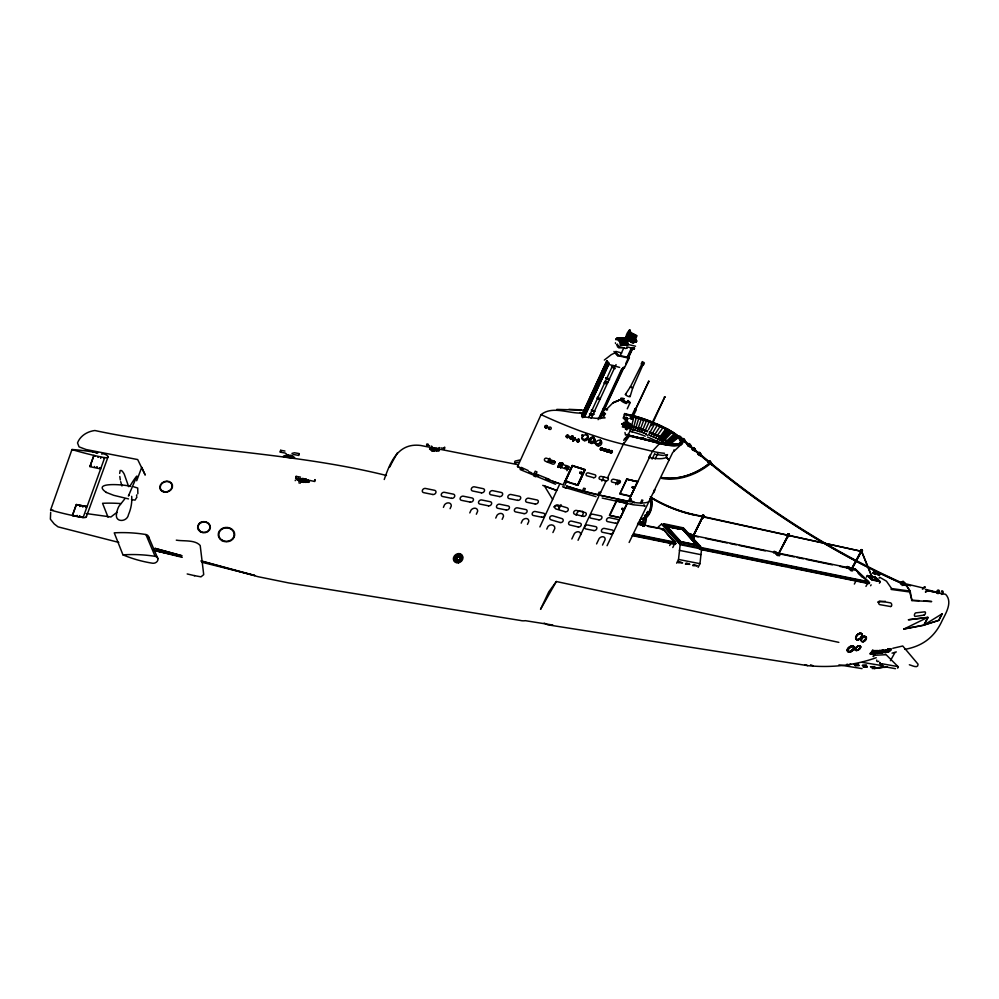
<?xml version="1.0" encoding="UTF-8"?>
<svg xmlns="http://www.w3.org/2000/svg" width="999" height="999" viewBox="0 0 999 999"><rect width="100%" height="100%" fill="white"/><g stroke="black" fill="none" stroke-linecap="round" stroke-linejoin="round"><path stroke-width="1.5" d="M901.747 583.578L902.909 582.305M873.638 572.914L875.586 573.301M788.91 534.989C787.749 531.605 787.112 538.149 787.961 535.164M873.65 573.114L873.538 572.215M293.319 457.642L293.294 456.93L293.718 457.617M293.119 457.554L293.843 457.105M285.239 455.457L284.952 455.544M285.664 455.494L284.977 455.906M288.723 456.568L289.548 457.043L288.449 457.055M289.023 456.468L288.711 457.055L289.435 456.506M289.66 456.019L290.434 456.693M292.158 456.993L289.71 456.518L289.947 455.919M290.372 455.969L290.085 456.593M860.751 550.874L860.988 551.623L861.9 551.286M860.801 551.261L861.163 550.099M861.063 551.261L861.962 552.022L862.374 550.124L860.801 550.074L860.626 551.785L861.051 550.924M862.012 550.948L861.6 549.812L860.788 550.674M627.409 427.085L627.884 426.66L623.089 425.112L622.889 425.836L627.697 427.385L627.085 423.676L627.709 423.464L627.085 423.676M628.671 427.347L627.572 426.835M628.383 426.973L627.534 427.322M627.759 426.648L628.321 427.347L627.971 426.735M628.721 427.26L627.709 426.61M629.82 427.385L630.981 427.485L625.799 426.573L625.998 425.849L630.981 427.485L629.595 427.285L630.269 428.009L629.545 427.26L630.244 427.797M630.319 427.959L630.094 424.425C632.467 424.825 629.932 429.445 629.682 427.297M788.91 535.177C788.236 532.492 786.663 537.162 788.798 535.526M703.358 516.158L703.209 516.808M617.607 337.874L620.017 340.796L620.317 345.317L627.859 345.229L627.11 339.498L625.137 337.799L617.607 337.874L616.233 338.698L615.671 339.648L617.157 339.635L619.093 337.849L620.479 338.624L621.815 345.292M623.326 345.279L622.577 339.548L621.328 338.024L619.23 338.661M624.837 345.267L623.501 338.599L622.115 337.824L620.179 339.61M626.348 345.242L625.599 339.51L624.338 337.999L622.914 338.037M682.067 443.119L681.805 441.496M682.342 442.095L681.917 443.556M682.392 443.269L682.055 440.959A24.113 6.518 25.6 0 0 679.407 437.412A24.113 6.518 25.6 0 0 674.337 433.279M119.668 473.389L120.18 470.504L121.541 470.579A14.973 4.071 75.4 0 1 124.263 474.2L128.659 486.65M444.018 447.977C444.468 450.774 445.517 445.354 444.068 447.739M873.763 656.58A51.711 14.436 -35 0 1 872.964 656.306L873.988 655.307L885.351 654.732M651.173 497.827A217.245 171.066 -86.7 0 0 694.068 514.922L861.525 551.361L694.28 514.597A216.92 170.804 -86.7 0 1 650.249 496.803M641.108 522.927L641.72 522.277L642.195 522.976M643.731 518.643L642.382 524.7L642.919 525.649M698.114 567.357L699.974 563.673L701.585 549.025L699.487 546.765M644.305 524.675L644.018 523.901M676.66 563.174L678.508 559.452L680.169 544.68L661.525 524.15L658.241 526.948M629.395 357.679L618.531 355.207L615.471 352.235M628.146 334.528C625.112 336.226 633.029 339.56 634.889 340.297L635.152 339.335L633.965 338.399M292.42 458.079L290.884 457.729M137.862 493.706L137.712 488.036L133.716 486.825M287.138 455.157L288.923 454.732L288.286 455.069M306.169 479.008C303.584 481.818 309.203 479.195 308.828 481.83M302.61 480.044L301.223 480.631L301.273 479.008M861.7 551.535L861.325 552.235M301.623 479.008C301.848 482.155 305.344 478.196 302.098 478.484M651.385 425.087L650.561 424.975L651.635 425.449L664.847 396.815L650.998 425.237M664.41 396.79L665.172 397.078M787.874 536.076L787.874 536.076A1.274 0.837 -77.8 0 1 788.236 534.165A1.274 0.837 -77.8 0 1 789.41 534.69A1.274 0.837 -77.8 0 1 788.648 536.413L787.974 535.514M788.211 536.513L788.211 536.001M617.619 344.043L617.382 346.703L618.881 347.877L621.615 347.764M651.635 425.449L650.948 425.324M627.534 423.426L628.084 427.135L626.935 425.986M628.396 427.235L627.597 426.798L628.408 427.035M630.194 427.659L629.495 427.584M703.458 515.909L702.347 515.521L702.522 517.382A1.324 0.812 -77.7 0 1 702.896 515.397A1.324 0.812 -77.7 0 1 704.045 515.921A1.324 0.812 -77.7 0 1 703.271 517.719L702.684 517.232L692.694 536.838L702.484 516.708M702.821 517.819L702.147 517.257L702.834 517.207M76.661 505.207L76.861 505.194M647.402 435.339L645.854 434.078M82.455 506.655L83.117 506.868L82.63 506.443M94.643 456.331L94.031 456.019M94.643 456.343L94.031 456.043M615.409 342.782L615.584 343.581M630.232 339.947C631.955 342.332 639.71 342.282 634.977 339.523M82.105 516.908L82.83 516.945L82.168 516.745M86.239 507.28L85.514 507.392L86.239 507.267M98.401 457.105L97.79 456.78M96.641 467.282L97.34 467.107M636.413 341.683L635.776 340.796M101.661 454.083L102.31 453.846M99.788 468.056L100.474 467.782L99.788 467.719M303.359 481.506L304.195 481.043L303.197 481.218M307.242 481.193L307.954 480.569L307.68 481.481M308.204 480.906L307.305 481.293M299.613 479.882L299.388 479.133M303.346 479.208L304.345 479.145L303.509 479.595M303.197 481.106L303.933 480.694M788.935 535.114L788.024 536.251M862.062 550.899L861.725 551.685M642.494 525.237L642.694 524.35M646.316 517.395C646.64 526.885 639.535 530.494 644.43 517.519M643.106 525.861L643.306 524.975L644.855 524.875L643.781 526.248L642.894 524.999M645.616 518.518L643.781 526.248L638.885 523.176M643.481 525.911L644.542 524.537L643.556 523.851M649.425 421.466L644.093 419.418A49.763 13.661 25.6 0 0 636.563 417.07L633.865 416.958L630.906 429.058L627.347 436.663M903.421 582.917L901.922 583.891M626.173 425.899L625.799 426.573M308.479 481.506L308.316 480.756M633.865 416.958L636.313 417.594L633.029 429.607L631.992 431.793L629.907 431.256M295.229 480.669L295.404 480.019M298.339 479.108L299.101 480.294M627.26 408.816L630.144 402.572L628.046 400.474M283.666 456.968L284.49 456.318L289.498 456.943M293.531 457.592L293.132 457.155M630.132 396.478L632.717 387.949L643.006 364.71M622.315 426.923L635.139 430.194L638.761 418.306L651.86 423.052M635.139 430.194L637.3 430.844L641.283 419.081M641.321 523.026L642.357 522.777L641.833 522.177M86.339 516.171A4.258 1.786 17.5 0 1 83.067 517.494A125.724 49.263 17.5 0 1 50.574 510.039L71.99 449.488A140.847 58.579 18.3 0 1 97.815 452.759M628.109 427.035L627.26 423.713M643.868 524.525L643.831 523.638M644.268 524.562L643.88 525.349M89.91 466.545L93.943 455.319L89.947 466.633A126.985 46.528 18.1 0 0 100.712 468.868L100.674 468.781M72.39 515.546L76.336 504.545A125.999 48.651 17.6 0 0 87.025 506.543L87.063 506.63A126.011 48.664 17.6 0 1 76.336 504.545L72.39 515.546A125.737 49.276 17.5 0 0 83.104 517.582L104.72 457.592A4.308 1.661 18.3 0 0 107.954 456.443A4.308 1.661 18.3 0 0 103.122 453.746L103.084 453.658M86.389 516.67L108.029 456.918M303.359 480.831L303.384 481.481L304.195 481.043M307.892 481.393L307.242 480.956M299.7 479.795L299.7 479.033L299.013 479.645M303.546 479.582L303.596 478.883L304.133 479.383M303.409 479.408L304.208 479.508L303.696 478.808M580.269 490.234L599.412 495.079L606.168 480.794A1.686 1.286 -41.8 0 0 608.216 479.657A1.686 1.286 -41.8 0 0 607.542 477.897L624.075 442.557M136.688 480.756L141.746 467.295L145.23 475.074L137.687 459.565L86.064 449.525L79.058 446.865L77.51 442.919C80.22 435.764 87.475 431.406 94.868 430.519C191.296 451.098 290.659 451.698 386.488 475.487M637.3 430.844L639.497 431.556L643.843 419.942M50.674 512.325L50.375 519.18L54.208 523.926L58.042 526.86L118.756 542.407M702.647 516.246L703.234 515.559L702.996 517.407M430.357 449.038L430.881 448.489L430.831 449.188M430.906 449.188L430.507 448.376M431.93 449.463L433.154 447.689M434.428 448.776L434.503 449.463L434.053 448.676M437.087 450.025L434.815 449.587L434.752 450.287M434.815 449.587L435.164 450.349L436.163 449.488M436.913 450.786L435.189 449.687M435.439 449.887L434.59 450.187M437.749 450.337C439.16 448.976 437.599 451.635 437.962 449.737M438.349 449.837L438.224 450.487M438.386 450.487L437.687 450.149L438.586 450.049M628.846 357.654A2.847 0.687 25 0 1 629.133 358.241L624.275 368.181M787.999 534.977L789.148 534.565L788.511 536.126M631.78 419.218L636.313 409.615L635.164 408.953M639.497 431.556L641.745 432.317L646.465 420.866M861.088 550.749L862.237 550.362L861.6 551.873M384.24 479.508C390.309 461.875 398.201 442.557 420.691 445.467L518.406 464.785M623.301 418.119L624.238 415.01M623.463 418.344C624.3 414.348 622.639 421.403 627.172 420.267L627.834 418.706L626.248 417.182L625.824 418.793L627.172 420.267M625.861 419.93L626.523 418.369L624.125 416.795M626.585 419.83L627.247 418.269L626.011 417.957L625.349 419.518L626.585 419.83L625.574 418.731M136.988 497.002L135.065 500.112L131.481 499.625M443.406 507.367L444.543 504.77A4.046 3.222 -35.1 0 1 448.988 502.947A4.046 3.222 -35.1 0 1 451.223 506.106L450.087 508.691M298.701 454.07L299.275 453.683L298.838 455.457L294.505 454.682A2.872 2.485 52.2 0 0 292.257 455.519L290.484 455.244L291.271 455.869M469.792 512.924L471.053 510.077A4.008 3.159 -36.1 0 1 475.424 508.266A4.008 3.159 -36.1 0 1 477.597 511.388L476.323 514.223M584.427 412.887C570.204 414.685 553.296 404.97 541.058 414.622L517.569 466.583L523.201 469.143M495.754 518.081L497.027 515.272A3.959 3.097 -37.1 0 1 501.323 513.486A3.959 3.097 -37.1 0 1 503.434 516.558L502.16 519.355M641.745 432.317L644.005 433.129L649.125 421.865M534.028 473.838L535.227 471.203L536.975 471.928L535.764 474.562L538.773 475.811M554.944 461.688L548.214 461.451L549.313 458.491M548.214 461.451L549.512 458.641M305.294 479.57L304.67 480.407L305.769 481.256M305.694 481.381L306.356 479.982M554.782 461.526L548.663 461.088L549.9 458.379M521.178 523.139L522.452 520.354A3.921 3.034 -37.9 0 1 526.698 518.581A3.921 3.034 -37.9 0 1 528.733 521.615L527.447 524.388M557.854 466.895L559.802 462.674M570.854 438.711L572.24 435.776M581.893 414.747L606.668 361.076M557.979 467.045L559.852 462.737M570.978 438.848L572.202 435.951M582.03 414.885L606.893 361.114M558.091 467.132L560.177 462.987M571.091 438.936L572.527 436.188M581.63 416.458L607.03 361.163M558.379 467.282L560.327 463.049M571.378 439.085L572.677 436.263M581.78 416.533L607.192 361.226M558.528 467.345L560.689 462.824M571.528 439.148L572.827 436.326M581.93 416.583L607.28 361.601M558.666 467.382L560.801 462.899M571.665 439.185L573.089 436.388M582.067 416.633L607.542 361.675M558.891 467.407L560.926 463.049M571.89 439.21L573.189 436.388M582.292 416.658L607.729 361.588M562.012 462.849L560.039 467.282L562.237 462.862M582.767 417.744L608.191 362.674M608.329 362.899L583.566 416.546L608.591 363.049M560.227 467.445L562.187 463.211M572.614 440.621L574.05 437.874M613.96 351.461L617.807 356.006M560.514 467.594L562.474 463.361M572.902 440.771L574.4 437.637M583.978 416.77L608.891 363.186L584.128 416.833M560.664 467.657L562.624 463.411M573.051 440.834L574.537 437.712M560.801 467.694L562.974 463.474M573.189 440.871L574.65 437.799M584.265 416.87L609.153 363.261M561.088 467.682L563.061 463.349M573.476 440.871L574.787 437.949M584.552 416.883L608.666 364.573M565.147 468.306L566.445 465.497M577.522 441.558L578.821 438.748M588.598 417.619L612.699 365.522M626.086 338.886C625.174 336.538 627.784 330.619 630.244 329.995L626.086 338.886L633.491 343.319L637.012 335.726L631.405 332.854L629.17 330.269M625.686 338.274L629.532 330.02M539.885 526.91L559.24 485.102M626.835 339.623L630.344 332.043M566.908 470.679L568.881 466.433M581.98 438.149L583.291 435.314M591.158 418.344L616.058 364.598M620.641 354.707L623.913 347.627M627.884 340.434L631.405 332.854M629.17 341.271L632.692 333.678M626.51 347.602L627.322 347.789L626.785 347.015M563.161 484.752L564.373 482.13L566.071 482.704L564.86 485.327M572.315 465.546L565.034 481.243L572.265 465.422L585.202 469.73L577.897 485.352L575.224 484.453L577.697 484.852L584.602 469.767L577.697 484.852M565.521 480.844L568.668 482.017L565.521 480.844L572.527 465.746L584.69 469.892M627.097 347.839L627.372 347.24M565.571 480.969L572.527 465.746M636.675 341.121L631.418 339.972L630.918 340.971L635.689 342.02L634.877 341.071M630.594 342.058L634.128 334.465M632.067 342.757L635.601 335.164M546.778 529.108L548.051 526.361A3.959 3.447 -24.3 0 1 554.832 528.434L552.909 532.554M575.474 484.19L564.984 481.118M582.517 468.806L575.611 466.808L585.202 469.73M634.128 341.895L635.664 339.872L634.128 338.499M598.101 419.68L621.74 368.818M626.997 357.517L631.593 347.627M588.935 440.946L590.247 438.124M600.099 416.945L605.357 405.644M606.668 402.822L623.089 367.52M628.334 356.218L632.28 347.739M635.464 342.083C637.599 339.273 632.916 339.61 631.443 339.847C641.845 344.967 631.53 336.376 635.476 339.585L635.951 341.458L634.39 341.333M635.376 341.471L636.038 340.234M588.598 442.532L590.559 438.299M599.762 418.531L623.413 367.682M628.671 356.393L632.604 347.914M635.614 342.07L636.301 340.459M589.535 441.446L591.508 437.212M600.049 418.843L624.375 366.583M625.686 363.748L632.904 348.164M636.088 341.758L636.5 340.671M634.515 347.877C635.052 349.812 631.992 349.25 633.378 348.089L634.24 348.476M636.301 341.745L636.638 340.846M561.001 504.607L559.078 508.728A3.821 2.897 -40.5 0 0 557.504 505.919A3.821 2.897 -40.5 0 0 553.683 506.98M590.197 441.87L592.757 436.388M633.241 349.013L633.091 348.014M634.028 349.188L633.516 348.426M633.816 349.25L634.29 347.927M579.732 472.714L579.969 471.928L582.554 472.864L582.242 473.526L579.732 472.714L582.242 473.526M582.18 473.389L580.968 473.651L581.58 472.34L582.554 472.864M581.031 473.776L581.58 472.34M581.868 474.05L582.417 472.602M577.897 485.352L585.114 469.592M642.295 361.576L641.283 363.711L643.493 364.86L642.707 364.111M582.492 490.796L583.716 488.186L585.327 488.636L584.103 491.233M642.082 364.473L643.081 362.325M576.098 515.172L577.347 512.524A3.721 2.847 -40 0 1 579.944 510.876M607.692 452.172A1.261 1.024 -39.2 0 0 608.965 450.449A1.261 1.024 -39.2 0 0 606.967 450.537A1.261 1.024 -39.2 0 0 607.692 452.172L609.028 449.488M625.898 422.028L628.696 422.727L625.761 424.063L626.398 424.15L622.976 423.376C624.962 419.992 631.793 424.088 626.348 421.878M581.93 516.383L583.179 513.736A3.721 2.847 -40 0 0 581.955 511.063M571.84 538.985L574.413 533.528A3.921 3.034 -38.2 0 1 578.621 531.83A3.921 3.034 -38.2 0 1 580.619 534.84M635.626 409.428L648.838 381.231L635.439 409.328M601.835 481.068L603.783 476.935M631.793 425.924L628.995 425.224L626.048 421.715M624.263 414.523L636.7 417.232A49.388 13.561 25.6 0 1 644.18 419.555M597.889 494.73L599.113 492.145L600.636 492.495M671.815 431.605L674.55 433.291A24.488 6.618 25.6 0 1 679.695 437.487A24.488 6.618 25.6 0 1 682.392 441.096C683.878 445.591 677.322 445.729 674.437 445.741A51.586 13.911 25.3 0 1 660.064 443.631L627.11 434.89L662 442.957A48.826 13.149 25.3 0 0 668.481 444.093C671.753 444.243 683.266 446.004 680.769 439.835M629.87 423.489L631.942 425.624L631.568 426.398L629.557 424.2M578.046 540.284L598.763 496.453M541.058 414.622A142.457 38.012 24.5 0 0 583.728 432.242L604.233 439.061A140.946 37.637 24.5 0 0 623.426 444.305L629.745 435.452M629.532 436.151L660.314 443.094A51.586 13.886 25.3 0 0 674.687 445.192L681.131 444.68M615.684 484.615L617.644 480.519M617.532 484.577L619.48 480.469M643.381 438.861L643.681 438.099L640.846 437.862L643.531 438.411M616.371 500.786L609.39 515.422L620.441 517.857L627.285 503.146L617.732 501.086M626.735 479.07L619.817 493.993L630.744 496.391L637.487 481.868L626.735 479.07L637.799 481.693L626.835 479.333L619.992 493.668L630.644 496.128M596.578 543.918L599.163 538.536A3.809 2.86 -40.1 0 1 603.234 536.788A3.809 2.86 -40.1 0 1 605.069 539.71L602.497 545.079M621.778 509.04C626.922 509.403 621.203 510.377 622.09 508.404L623.563 508.716L622.951 509.989L623.688 510.139L622.814 509.84L623.426 508.566L624.425 509.028L622.09 508.404M632.567 486.963L632.255 487.599L632.429 486.813L634.777 487.462L632.429 486.813M621.915 509.19L622.215 508.553M633.154 488.274C634.315 484.99 632.754 491.183 634.502 487.162M667.482 442.307A14.573 4.008 25.6 0 0 658.241 436.413L658.478 435.914A46.104 12.9 25.6 0 0 649.675 432.03M623.551 509.989L624.163 508.728M649 457.442L650.312 454.72M647.564 437.087A48.489 13.736 25.6 0 1 656.818 441.158L665.571 429.108L660.064 426.486L653.246 436.875L648.601 434.902L654.545 424.051L662.787 427.872L655.569 437.912L653.246 436.875M630.606 496.241L637.662 481.543M607.067 545.704L627.285 503.146M669.218 429.945L664.785 427.709L666.071 428.896M659.14 442.757L661.813 442.782A48.451 13.049 25.3 0 0 668.244 443.906C671.478 444.043 682.891 445.816 680.444 439.722M652.11 459.053L654.732 453.596M658.266 436.363A45.704 12.8 25.6 0 0 649.537 432.505A46.066 12.9 25.6 0 1 658.241 436.413L658.266 436.363A14.236 3.909 25.6 0 1 663.823 439.46L663.923 439.585A14.823 4.071 25.6 0 1 669.829 445.279M682.18 443.032L680.007 444.355L674.425 445.017A51.236 13.799 25.3 0 1 660.152 442.919L652.384 451.286L628.359 501.361L600.786 495.454M655.194 458.928L657.767 453.583M667.507 454.533L666.208 457.23A15.272 4.296 25.6 0 1 665.272 457.892A47.265 13.237 25.3 0 1 648.688 457.342M678.845 443.943L680.719 442.657L680.194 440.247A22.378 6.056 25.6 0 0 678.121 437.687L678.371 437.162M678.721 437.075L679.133 436.201L680.356 436.513L680.669 438.111L678.721 437.075L680.669 438.111M678.671 437.225L669.367 444.905M679.445 437.799L679.133 436.201M679.932 437.375L680.356 436.513M629.12 542.469L672.714 452.485L682.504 443.181M679.158 444.13L680.431 443.181M681.068 443.981L679.745 444.88M631.868 387.225L632.667 388.024L630.357 386.913L641.882 364.123M699.824 547.927L700.561 546.441L683.366 527.859L663.985 523.763L663.261 525.237L680.244 543.943L868.268 582.117M662.449 530.119L662.936 529.133L675.836 543.381L675.336 544.368L632.217 535.614M637.774 523.763L663.423 529.12L648.089 526.461M669.692 545.516L671.653 541.545M671.403 543.568L671.902 542.582M672.789 547.514L675.361 542.295L663.423 529.12M682.642 529.32L683.366 527.859M678.121 528.921L666.358 526.461L682.779 529.358L695.079 543.431M683.279 528.608L698.676 545.254L698.176 546.241L682.792 529.582L683.279 528.608L665.834 524.937L681.093 541.87L695.928 544.905M680.244 543.943L680.993 542.445L663.985 523.763M690.097 535.089L690.696 533.878L688.736 533.466M690.272 535.277L690.721 534.39L694.068 537.999L690.696 533.878M694.068 537.999L690.858 536.251L692.994 536.338M692.095 537.587L694.23 537.674M692.694 536.838L702.597 516.945M702.796 516.82L693.006 536.95M648.363 429.845L651.823 422.927L657.292 425.337M697.165 545.704L682.779 529.358M902.409 582.23L902.996 581.156L905.144 583.154L903.92 585.364L902.372 583.041C829.682 550.624 762.462 506.68 701.673 455.469L699.737 452.497L697.702 453.371L699.45 455.407L701.673 455.469L701.186 456.031M663.823 439.46L664.173 439.098A14.848 4.083 25.6 0 1 670.204 445.179M903.708 628.945L923.825 625.099L927.971 617.469L923.963 625.237L903.858 629.083L927.821 617.332L908.328 619.78L927.971 617.469M773.488 552.609L774.088 551.436L775.911 551.823L779.582 555.544L777.609 555.469L774.113 551.935L773.663 552.797M96.104 453.071L96.666 452.859M788.373 535.714L778.096 554.72L787.861 535.427M777.609 555.469L774.088 551.436M778.096 554.72L788.161 535.539M90.609 465.821L91.134 465.696M97.328 467.432L96.703 467.132M630.394 418.556L634.977 408.966L636.026 409.478M846.59 567.694L847.202 566.57L848.9 566.92L852.696 570.566L850.836 570.516L847.227 567.045L846.777 567.882M848.488 568.231L848.925 567.407L850.449 568.856M849.5 569.23L851.36 569.293M851.098 569.542L860.951 551.173M850.836 570.516L852.696 570.566M851.248 569.78L861.55 551.011L871.815 576.411L867.307 575.561L866.445 577.16M851.523 569.88L861.45 551.46M942.194 613.761L938.685 620.292L923.825 625.099L938.835 620.429L942.194 613.761L923.825 625.099M854.869 570.142L855.419 569.143L868.506 581.668L865.946 586.401M854.345 584.065L856.168 580.669M667.369 442.157L668.431 442.832L667.494 441.92A14.51 3.996 25.6 0 0 663.948 439.21A14.248 3.921 25.6 0 0 658.391 436.101A45.729 12.8 25.6 0 0 649.65 432.255M856.705 581.181L857.192 580.269M868.193 576.036L872.127 579.408L879.395 581.181L871.99 579.657L868.193 576.036L875.586 577.559M871.99 579.657L868.493 575.874M855.356 569.243L869.492 582.779L869.005 583.678L700.299 549.438M870.629 585.726L871.116 584.827M627.772 427.21L627.422 427.172M879.108 578.096L879.582 577.222L886.463 581.181L891.583 588.548L910.214 591.108L909.727 591.982L911.95 600.586L931.68 601.548L923.688 600.911M879.42 583.229L880.281 581.643L876.623 578.171M891.583 588.548L891.096 589.435L909.727 591.982M900.449 583.329L900.936 582.454M902.085 585.576L903.196 583.553L901.435 582.317L902.309 581.818A5.17 3.397 -45.6 0 1 903.383 582.255M900.873 584.44L901.435 582.317M902.646 583.441L903.533 582.954A5.17 3.397 -45.6 0 1 905.144 583.953L905.231 584.053A19.943 13.112 -45.2 0 1 906.493 586.213M904.345 583.216L903.92 585.364L904.582 583.366M872.577 649.962L874 651.073C886.825 650.873 865.858 650.986 873.888 651.286M872.002 653.783L876.111 653.296L870.291 653.608L872.127 653.558M872.602 653.009L876.697 652.522L870.878 652.822L872.714 652.784M873.301 652.11L877.397 651.623L871.578 651.922L873.413 651.885M874.687 652.185L876.111 653.296M883.203 651.922L877.809 652.522L883.203 651.922L881.892 650.611M883.84 651.148C869.192 650.936 888.698 653.608 882.529 649.837M397.502 452.684L389.535 467.008L390.547 465.197M888.049 650.099C894.217 652.609 874.462 652.434 889.472 651.186M922.414 589.21L923.688 588.411L923.039 588.286M888.586 650.824L890.097 650.524L884.565 651.498L888.698 650.599M889.697 649.65L891.22 649.35L885.688 650.324L889.822 649.425M890.646 649.949L885.102 650.923L890.646 649.949L889.335 648.651M925.424 591.97L925.861 591.171M925.598 592.132L926.86 591.346L926.235 591.183M926.847 590.222L927.06 590.521M890.434 660.689L894.992 652.509M556.331 581.518L540.534 609.34L548.751 591.92L556.331 581.518L838.835 642.369M902.696 581.68L905.144 583.953M623.189 339.573L625.137 337.799M650.923 435.864L657.292 425.237M129.77 486.426L130.544 485.152A26.611 2.335 -62.1 0 1 136.426 476.61L136.925 476.073L128.409 496.003L129.021 495.179M630.082 418.144L630.956 418.169M703.408 516.795L702.622 517.557M642.881 525.549L644.18 524.812M643.081 364.922L641.458 364.136M625.424 394.405L630.394 386.838M594.63 410.976L591.77 410.114M599.962 399.188L599.138 399.25M682.067 438.549L681.58 439.123L682.067 438.549L680.194 436.925L679.707 437.487C746.178 496.59 820.591 547.34 901.997 583.566L902.372 583.041M433.928 449.275C451.81 453.059 419.443 448.176 432.967 448.888M902.434 583.978L902.834 583.466L901.997 583.566M904.083 583.791C905.656 583.478 903.433 586.163 902.971 584.715C904.582 581.855 905.144 585.814 901.747 581.743M655.569 437.912L658.928 439.51L666.857 429.77L654.795 423.526M871.315 576.086L872.052 575.936M658.928 439.51L659.964 440.047L668.106 430.444L666.77 429.832M682.517 438.536L681.63 439.535L685.764 442.257L681.967 440.671L683.978 440.671L683.716 438.673L682.517 438.536L682.642 439.535M685.202 442.257L685.689 441.695L683.716 438.673M687.362 444.505L689.435 443.631L691.458 447.202L687.687 445.629L687.362 444.505L688.361 444.505L691.458 447.202M692.057 448.576L694.118 447.702L696.128 451.261L692.369 449.7L692.057 448.576L693.056 448.576L696.128 451.261M711.263 462.412L711.488 464.011L708.441 463.086L708.141 461.988L710.164 461.113L712.15 464.622L709.864 463.998L712.15 464.622M306.031 481.093C303.808 482.667 304.183 477.959 306.218 479.77M897.527 668.106A1.848 0.887 -23.1 0 0 898.301 667.02A1.786 0.862 -23.1 0 0 897.726 666.558L882.404 663.848L881.68 665.159M304.183 479.87L305.607 479.92M659.964 440.047L660.976 440.609L669.342 431.131L672.851 433.329M605.993 409.852L612.899 402.859L620.766 399.525M660.976 440.609L661.975 441.171L670.541 431.855M94.568 466.97L94.518 466.471M79.92 506.443L80.395 505.931L79.932 506.456M661.975 441.171L662.924 441.745L671.715 432.579M624.238 439.198L628.046 435.252L659.889 443.456A51.224 13.811 25.3 0 0 674.163 445.542L678.558 445.179M303.946 481.456L303.221 481.093M662.924 441.745L664.71 442.919L673.925 434.078L678.408 437.749A22.752 6.156 25.6 0 1 680.519 440.359L680.819 440.934M861.812 551.423L861.15 551.985M664.71 442.919L665.534 443.519L674.962 434.827M124.813 498.851L118.844 506.418A15.235 9.74 -62.5 0 0 116.608 513.586C114.348 522.702 127.223 522.39 128.484 514.61A25.999 16.708 -73 0 0 131.781 497.952L131.681 496.341M675.936 435.576L666.308 444.105L665.534 443.519M668.106 443.756L676.835 436.326M289.772 456.543L290.472 456.481M293.781 457.592L293.032 457.38M874.937 573.538L875.836 573.651L875.211 572.951M668.781 444.343L677.672 437.05M630.144 402.572L627.16 402.585A4.795 1.261 25.2 0 1 621.216 399.475A4.795 1.261 25.2 0 1 622.989 398.364L624.263 398.751M116.846 512.387L110.926 516.982L86.226 513.548M604.333 360.052L611.338 354.62L615.209 352.797L618.269 355.769L629.133 358.241M629.969 427.41L630.656 428.059L630.544 424.175M623.701 440.397L629.482 436.001M674.05 451.311L674.05 451.311A20.205 5.594 25.6 0 0 673.975 449.825M871.528 576.061L861.525 551.361M618.281 339.523L618.131 340.259A5.544 1.286 25 0 0 619.442 341.508L621.902 342.994L635.539 346.228M639.822 521.003L639.909 520.117M430.457 449.088L430.856 449.138M625.674 337.824L626.748 337.537M692.482 536.65L690.858 536.251M97.79 456.805L98.426 457.018M871.116 575.536L871.802 576.723M73.476 514.91L73.277 515.422M300.899 480.232L301.698 479.72A2.985 0.924 1.6 0 0 300.936 479.021M303.284 481.418L304.058 481.406M306.331 480.919L306.83 480.594A2.972 0.912 1.5 0 1 310.14 480.507L314.71 481.506L315.072 479.595L314.46 481.231M680.169 443.706L681.031 441.471M308.042 481.78L308.504 480.631M308.329 482.13L309.091 481.343L307.904 480.207M847.09 664.085C846.328 665.284 852.397 664.647 850.386 663.823M297.227 479.27L297.889 478.858M298.788 478.833L298.052 479.57L300.012 480.719M291.97 453.396L294.443 452.759L299.101 453.571M644.043 525.124L643.618 525.412M630.094 424.425L630.719 424.225M861.113 550.187L861.987 550.611M663.923 439.585L664.173 439.098A14.61 4.008 25.6 0 0 658.478 435.914A46.454 12.999 25.6 0 0 649.575 432.055M941.632 591.82L942.282 591.845M623.613 423.451L625.761 422.465L628.546 423.164M434.29 449.138L434.378 449.188M280.619 450.287L280.357 452.185L280.719 450.299L284.94 451.048M892.794 648.289L902.746 646.003L918.069 664.198C918.268 669.03 911.9 665.359 909.352 664.772M103.621 457.792L103.684 458.429L103.821 457.804M283.541 456.793L293.743 458.116M100.799 457.917L100.724 457.28L100.687 457.917M904.894 649.362C923.001 646.103 934.927 636.688 942.269 620.367C946.115 612.812 952.809 601.91 945.641 594.33L927.771 590.659L937.699 592.719M296.129 476.373L295.866 478.321L296.129 476.373L300.524 477.11M285.077 457.117L283.179 456.418L285.339 455.844M887.312 652.197L889.16 651.648L891.495 649.138L886.088 649.899L883.441 652.684L887.312 652.197L886.013 650.898M876.235 657.717C854.22 665.521 830.868 667.931 807.679 665.646L547.714 624.812L544.205 623.114M892.045 653.171L896.34 651.922M287.125 456.555L288.049 456.481M634.29 338.636L636.188 340.684L634.315 338.673L631.83 339.023L634.328 339.747L634.652 340.771M649.175 381.543L648.463 381.206M608.204 382.48L607.03 382.217M887.474 667.157L883.503 667.407M632.891 348.726L633.678 348.913M308.216 481.655L300.974 481.231M307.467 482.33L308.479 482.03M298.676 478.334L296.928 479.57L300.499 481.743M297.727 478.958L298.751 478.658M298.601 478.946L299.563 478.658M518.556 462.225L514.81 463.012L514.585 462.175L515.072 461.088L519.53 460.064M703.034 515.721L703.883 516.233L703.146 517.432M882.167 666.92L873.988 668.556L882.454 667.469M877.696 573.089L878.096 573.913M873.276 572.439L875.549 573.651M873.163 572.902L875.186 574.437M871.765 654.158L875.786 653.646L878.271 650.561L872.564 650.649L869.992 654.008L871.765 654.158L870.466 652.834M285.127 455.856L285.452 455.906M872.202 668.543L884.028 667.145M676.398 444.53L669.917 444.642M676.698 444.717L670.167 444.83M877.659 602.072L885.339 601.323M307.455 481.83L299.825 480.831M307.617 482.23L304.907 482.355M644.417 515.609L646.653 515.884L644.767 516.008M299.375 478.771L300.599 478.583M627.447 336.039C624.4 337.737 632.317 341.084 634.19 341.808M556.818 409.39L584.752 410.177M628.846 333.017C625.811 334.702 633.741 338.037 635.601 338.773M629.545 331.506C626.523 333.179 634.452 336.513 636.313 337.25M433.491 450.274L432.092 449.775M620.017 340.796L627.559 340.721M620.292 342.232L627.834 342.158M620.404 343.768L627.946 343.693M618.319 338.062L625.849 337.987M616.895 338.087L624.412 338.024M616.233 338.698L626.523 338.574M619.567 339.573L627.11 339.498M631.43 501.386L634.04 501.735M645.042 505.931L633.453 504.807L602.222 498.076M679.707 437.487L688.811 444.405M683.441 441.62L685.064 441.62L684.852 440.01M697.702 453.371L701.748 456.031M699.45 455.407L701.073 455.419L700.848 453.808M708.141 461.988L710.451 463.099L710.164 461.113M176.299 540.159C183.816 541.421 195.017 539.572 200.2 545.504L203.721 574.625L200.986 576.848L194.131 575.574M306.456 482.305L297.402 480.119M581.106 409.89L568.906 409.328M291.296 457.08L294.867 457.967M600.262 398.476L598.351 397.889M285.914 456.206L284.216 456.281L285.564 456.868M292.932 457.729C298.564 457.467 281.094 454.433 285.577 456.481M605.918 377.659L609.59 379.57L608.316 379.433M911.513 600.174L919.13 600.636M607.929 362.375L607.267 362.162M547.44 462.237L548.701 462.325M548.663 461.088L550.948 461.251M548.026 461.301L554.595 461.913M663.398 455.469L655.694 454.47M285.527 456.256L292.295 457.317M554.77 462.062L550.774 461.638M301.661 478.758L305.869 479.383M611.475 367.045L615.209 368.681M130.694 486.451C129.171 485.139 89.51 480.906 106.344 492.445M878.983 574.612L879.819 574.313M873.763 572.252L873.376 572.564M877.921 573.114L877.284 573.201L879.47 574.587M878.72 575.087L879.62 575.074L877.172 574.113M436.775 451.036L430.132 449.538M604.807 413.124L602.722 412.812L605.544 413.873M288.187 456.68L289.847 456.818M895.454 668.681L885.439 666.87M552.822 625.049L525.324 620.679A42.657 22.652 -79.8 0 1 520.292 620.441L288.699 582.929L258.054 576.698L201.211 561.076M838.96 664.872L862.05 668.606M430.257 448.888L430.956 449.001M437.712 450.237L438.424 450.349M862.387 662.374L883.603 665.871M591.608 413.711L594.417 414.173M295.617 478.046L299.975 478.783M280.269 452.16L284.54 452.909A2.885 2.498 51.5 0 1 286.963 455.069M289.71 456.918L291.371 457.105M301.848 481.905L308.629 482.342L309.44 481.318L308.254 480.119M303.546 482.417L300.387 481.518M302.834 478.484L305.881 479.17M303.009 478.908L305.831 479.483M565.459 467.332L568.369 467.882M426.91 445.179C431.356 443.469 422.227 443.631 429.545 445.691M441.408 447.939L444.018 448.439M678.508 559.452L699.974 563.673M599.537 399.375L596.965 398.139M600.911 414.86L603.621 415.397L602.847 415.584L605.032 417.882L595.941 418.319L584.365 416.945L580.132 412.387M679.357 550.349L700.786 554.645M623.751 399.125L623.139 399.001A3.072 0.812 25.2 0 0 622.602 399.837A3.072 0.812 25.2 0 0 625.724 401.623L628.371 402.01L627.934 400.986M680.169 544.68L701.585 549.025M633.441 535.414L648.426 538.461M651.423 539.073L669.417 542.732M670.916 543.031L673.388 543.531M699.113 548.763L717.407 552.472M720.454 553.096L786.026 566.421M789.073 567.032L867.769 583.029M880.281 581.643L871.877 579.919L867.307 575.561M681.081 541.658L698.676 545.254M680.993 542.445L700.561 546.441M634.178 533.903L675.361 542.295M699.849 547.29L868.506 581.668M633.928 534.403L675.124 542.794M632.717 534.602L675.836 543.381M699.275 548.151L869.492 582.779M631.081 504.008L632.779 504.358M873.114 576.773L875.723 577.31L873.101 576.923M868.456 575.961L871.877 576.573M629.757 498.426L631.218 498.738L629.994 501.273L628.533 500.974M632.23 502.247L634.465 502.709M689.273 534.615L855.419 569.143M637.524 524.263L640.546 524.887M690.559 535.302L698.176 536.9M705.794 538.486L727.135 542.932M730.194 543.568L736.288 544.83M739.335 545.466L765.246 550.861M777.447 553.409L794.205 556.893M797.264 557.529L803.358 558.803M806.405 559.44L832.317 564.835M839.934 566.421L855.181 569.592L864.997 578.995M777.771 555.157L779.582 555.544M665.359 525.911L682.792 529.582M774.113 551.935L777.397 553.796M847.227 567.045L848.925 567.407M434.415 451.123L431.568 450.362M661.525 524.15L666.071 525.112M291.209 457.192L292.769 457.392M194.73 575.711L187.188 573.95M703.271 515.721L702.397 515.946L702.484 517.182M600.936 495.404L628.359 501.361A51.186 15.697 25.3 0 0 630.456 501.873M616.495 500.936L627.422 503.296M154.308 550.524L181.456 556.543M632.13 487.462L634.34 487.949M298.976 479.433L299.775 479.607M180.869 556.268L153.496 550.162L182.243 557.342M601.51 414.585L604.47 415.259M606.168 480.794L599.962 479.333A1.686 1.361 -38 0 1 599.225 477.51A1.686 1.361 -38 0 1 601.323 476.423L607.542 477.897M906.28 584.715L910.651 585.764M904.907 583.616L923.913 588.149M623.426 444.305L652.384 451.286A51.449 14.161 25.3 0 0 664.46 453.259M431.443 450.661L432.767 450.986M106.044 492.32L113.711 495.317L128.521 498.913M431.63 450.499L432.979 450.824M627.11 434.89L660.152 442.919M622.889 425.836L623.089 425.112M292.595 457.48L293.968 457.692M679.869 436.938L681.093 437.237M631.942 425.624L629.145 424.925L628.771 425.699L625.761 422.465M621.965 423.726L632.829 426.448M621.74 423.713L627.185 425.075M628.771 425.586L631.568 426.273M621.628 423.976L634.939 427.235A45.729 12.8 25.6 0 1 647.477 431.381M621.74 424.25L632.829 426.973M201.91 562.262L254.857 575.486L201.124 560.901M626.523 418.369L627.834 418.706M595.991 496.653L562.574 486.763M603.321 408.603L607.579 409.69M624.512 413.986L634.115 416.421M604.208 408.953L607.167 409.702M624.675 414.148L634.265 416.595M603.508 408.154L606.78 409.115M624.525 413.499L633.691 415.959A52.285 14.373 25.6 0 1 651.336 421.765M925.274 589.26L937.349 592.345M298.788 482.829L300.274 483.204M632.617 426.436L634.852 426.96A46.104 12.9 25.6 0 1 647.477 431.156M632.504 426.685L634.54 427.21A46.429 12.999 25.6 0 1 647.252 431.431M632.617 426.96L634.827 427.485A45.704 12.8 25.6 0 1 647.352 431.643A46.066 12.9 25.6 0 0 634.627 427.472M633.441 416.483L635.801 417.107M634.015 417.12L636.463 417.757A49.388 13.574 25.6 0 1 643.943 420.079L646.54 421.004M608.728 364.41L619.617 367.407M615.859 351.398L621.69 353.022M877.809 573.014L879.719 574.025M873.65 572.14L875.012 572.739M873.663 573.001L872.926 572.989L873.376 573.601M874.562 574.225L875.374 574.413L875.049 573.813M620.017 346.903L625.861 348.564M632.292 337.849L633.241 338.112M630.344 337.625L632.817 338.324M636.313 417.594L638.761 418.306M575.811 488.911L566.77 486.088M576.923 489.248L579.158 489.91M591.932 414.997L589.947 414.048M631.793 419.23L630.381 418.556M79.77 515.984L79.296 516.495L79.758 515.971M608.528 379.632L606.056 378.022L607.255 378.097M607.23 382.43L606.243 381.943M601.76 413.411L604.595 414.31M575.287 484.577L568.481 482.417M580.968 473.651L581.805 473.913M77.098 515.509L76.623 516.008L77.098 515.484M625.611 403.234L626.485 403.496A4.358 1.149 25.2 0 1 622.09 401.473A4.358 1.149 25.2 0 1 620.779 399.575M564.135 487.337L566.121 488.012M563.324 484.927L559.865 483.766A140.522 41.771 24.4 0 1 545.841 478.608M572.577 465.871L575.674 466.933M602.06 413.049L604.67 413.961M643.244 419.393L645.816 420.292M646.715 420.342L652.11 422.527M555.569 484.253L520.142 469.542M542.744 485.364L556.755 490.484L544.505 486.026L552.609 499.438M810.539 664.81L813.049 665.759M644.005 433.129L646.291 433.991M805.194 664.697L807.679 665.646M873.538 572.727L874.999 573.626M878.795 575.187L878.109 574.825M875.736 578.359C872.689 577.547 878.246 580.918 876.61 578.871M871.578 577.509C868.468 576.635 874.088 580.082 872.464 578.009M549.512 479.433L535.302 473.663M608.041 379.483L605.844 378.234M606.743 382.28L605.719 381.818M605.906 383.816L604.308 382.979M653.995 422.839L651.286 421.64A52.66 14.473 25.6 0 0 633.528 415.784M652.072 422.402L657.542 424.825M533.741 475.949L535.776 476.798M653.983 422.727L662.087 426.423M528.858 471.628L531.68 472.864M656.68 423.876L664.834 427.634M613.486 365.484L615.259 366.308M521.128 467.357L528.209 470.566M659.153 425.599L661.837 426.948M660.289 426.061L663.036 427.347M299.263 480.981L297.265 479.557M607.667 378.122L609.053 378.908M635.626 409.528L634.952 409.016M878.458 573.226L879.17 573.601M665.759 428.671L667.107 429.245M627.372 434.34L629.795 435.601M666.246 428.446L670.616 430.756M667.032 429.32L670.791 431.331M668.256 429.97L671.965 432.055M668.006 430.494L669.342 431.131M885.601 654.183L898.213 666.808M605.856 381.743L604.845 381.281M605.082 383.416L604.058 382.767M598.389 397.864L597.377 397.215M638.074 522.914L642.719 525.574M640.184 521.503L642.507 522.839M639.372 521.228L642.856 523.226M635.102 339.747L634.228 338.723L635.988 340.959L634.053 338.449M669.205 431.181L673.925 434.078M618.493 346.016L619.23 346.466M305.207 479.607L305.919 479.945M670.479 430.794L673.289 432.442M434.09 447.889L433.803 448.551L432.53 448.027A2.81 2.298 -35.6 0 0 431.343 446.078M631.418 339.972L630.494 339.385M671.728 432.117L673.039 432.967M671.565 432.13L672.851 432.967M671.79 432.08L675.212 434.303A22.765 6.156 25.6 0 1 680.906 439.972M630.856 340.197L629.582 339.473A6.606 1.511 25.1 0 1 628.658 338.611L628.621 337.337L628.92 338.037A6.606 1.511 25.1 0 0 629.845 338.911L630.794 339.423M874.937 572.764L875.574 573.164M877.809 574.65L877.184 574.25M874.562 573.451L875.199 573.851M672.901 432.804L674.987 434.278A22.39 6.056 25.6 0 1 680.581 439.847M617.807 345.567L616.658 344.717M673.713 434.066L674.737 434.802A22.378 6.056 25.6 0 1 678.121 437.687M630.494 339.21L630.207 338.986A6.106 1.399 25.1 0 1 629.358 338.186L629.233 338.012M630.232 339.772L629.944 339.56A6.106 1.399 25.1 0 1 629.095 338.748M437.212 448.801L435.901 448.226L437.212 448.801A2.797 2.285 -36 0 1 438.062 448.089M699.163 453.396L685.764 442.257M689.747 445.716C753.558 501.323 824.774 548.876 902.172 583.428L903.958 584.515L901.972 582.429M634.315 338.698L636.076 340.522M902.309 581.818L903.533 582.954M640.996 437.55L642.832 439.248M876.573 578.321L879.395 581.181M643.581 362.25L644.367 362.999L643.631 364.585L642.844 363.836M858.129 573.264L862.487 577.422M847.202 566.57L850.986 570.217M887.936 648.738L889.122 650.249L887.824 648.95M882.404 650.074L883.703 651.385M629.707 423.476L631.493 425.774L629.57 423.776M626.198 422.19L629.083 425.174M668.468 442.894L668.019 442.42L668.343 443.144A14.236 3.909 25.6 0 1 669.48 444.917M630.232 499.5L632.879 502.36M695.292 542.22L697.389 544.492M877.584 573.801L879.707 574.512M667.17 534.003L672.14 539.497M627.122 503.471L620.342 517.607L609.827 515.397L616.595 501.198M644.617 524.962L643.868 524.15L643.306 524.975M642.382 524.7L642.757 525.549M661.7 478.421A51.424 36.988 -32.9 0 0 710.239 463.798L709.752 463.099A51.086 36.763 -32.9 0 1 661.525 477.622M903.933 582.817L904.02 582.917A5.17 3.397 -45.6 0 0 903.62 582.454M635.539 339.947L636.138 340.946M710.239 463.798L709.752 463.099A50.45 36.301 -32.9 0 1 662.062 477.572M702.859 517.307L702.597 516.62M906.368 585.289L910.214 591.108M906.305 585.414L910.264 591.645L911.95 600.586M635.476 339.585L635.901 340.347L635.589 339.697M635.327 339.46L635.664 340.147M633.816 338.661L634.328 339.747M643.968 504.67L644.555 505.993M148.589 536.788L157.879 558.616M145.904 534.54L155.145 556.343A4.221 3.384 -20.1 0 1 157.755 560.414A4.221 3.384 -20.1 0 1 152.535 563.224A132.168 111.289 -21.3 0 1 122.952 554.845L114.248 532.842A126.811 98.214 -18.7 0 1 145.904 534.54A4.133 3.347 -19.4 0 1 148.464 538.573M104.72 457.592L104.758 457.679A127.273 45.892 18.3 0 1 72.028 449.575M860.776 551.273L860.626 551.785A1.336 0.924 -77.8 0 1 861.051 549.825A1.336 0.924 -77.8 0 1 862.362 550.387A1.336 0.924 -77.8 0 1 861.538 552.197M92.557 451.885L92.52 451.81A140.834 58.579 18.3 0 1 97.79 452.684M108.042 517.17L102.56 503.296A123.464 96.953 -17.8 0 1 120.854 503.596M703.408 515.521L703.533 516.246M682.329 442.22L682.13 441.62A24.476 6.618 25.6 0 0 681.817 440.971M121.965 485.989L120.692 481.655M624.974 432.505L625.511 435.102M120.317 479.957L119.805 476.498M709.003 461.001L709.153 462M698.563 452.372L698.701 453.371M692.919 447.577L693.056 448.576M688.236 443.506L688.361 444.505M630.269 424.475L630.469 427.972M694.305 514.985A217.307 171.104 -86.7 0 1 651.41 497.902M136.838 494.842A4.396 1.461 -78.7 0 1 136.501 495.891M122.952 554.845A129.308 99.113 -19.4 0 1 155.145 556.343M50.574 510.039A138.948 62.7 17.5 0 1 53.084 510.164M198.626 529.283A5.982 5.22 0.3 0 1 198.114 527.984M200.037 523.039A5.982 5.22 0.3 0 1 202.822 521.84M164.173 491.583A6.094 5.095 -20.6 0 1 162.762 491.133M459.727 554.969A3.884 3.109 -39.4 0 1 460.589 560.402A3.884 3.109 -39.4 0 1 454.795 559.952A3.884 3.109 -39.4 0 1 458.828 554.895M454.707 561.513A4.845 3.884 -39.4 0 1 454.208 556.231A4.845 3.884 -39.4 0 1 459.79 553.696A4.845 3.884 -39.4 0 1 462.212 558.104M457.879 562.087A4.845 3.884 -39.4 0 1 455.631 561.987M787.574 536.101A1.386 0.912 -77.8 0 1 787.961 534.015A1.386 0.912 -77.8 0 1 789.26 534.59A1.386 0.912 -77.8 0 1 788.411 536.475M702.197 517.407A1.436 0.887 -77.7 0 1 702.609 515.247A1.436 0.887 -77.7 0 1 703.858 515.809A1.436 0.887 -77.7 0 1 703.021 517.782M904.557 583.678A19.918 13.112 -45.2 0 1 905.156 584.79M941.72 590.846A1.798 1.324 -78.9 0 1 943.193 592.657A1.798 1.324 -78.9 0 1 941.32 594.293M937.037 593.031A1.798 1.324 -78.9 0 1 937.749 590.172A1.798 1.324 -78.9 0 1 939.46 591.733A1.798 1.324 -78.9 0 1 937.574 593.518M848.476 651.336A3.721 1.948 -36 0 1 847.701 648.863A3.721 1.948 -36 0 1 851.56 646.041A3.721 1.948 -36 0 1 853.683 647.552M853.009 648.925A3.721 1.948 -36 0 1 851.66 650.237M850.836 650.749A3.721 1.948 -36 0 1 849.999 651.111M848.351 651.523A3.971 2.073 -36 0 1 847.664 648.626A3.971 2.073 -36 0 1 852.184 645.791A3.971 2.073 -36 0 1 853.633 648.201M853.171 648.95A3.971 2.073 -36 0 1 851.735 650.337M850.861 650.886A3.971 2.073 -36 0 1 849.962 651.273M865.409 638.973A3.009 1.823 -45.7 0 1 863.835 640.659M861.013 639.085A3.009 1.823 -45.7 0 1 864.16 636.226M865.546 638.998A3.209 1.948 -45.7 0 1 863.86 640.784M860.713 639.785A3.209 1.948 -45.7 0 1 862.187 637.125A3.209 1.948 -45.7 0 1 864.834 636.051M878.808 661.238A2.085 1.336 -43.8 0 1 876.747 660.052M881.817 664.248A3.097 1.998 -43.9 0 1 879.982 662.637M881.667 664.098A3.097 1.998 -43.9 0 1 879.907 663.086M881.867 664.085A2.91 1.873 -43.9 0 1 880.144 662.574M881.717 663.935A2.91 1.873 -43.9 0 1 880.057 662.986M630.619 347.827A3.496 0.812 25 0 1 628.334 347.078M628.783 356.83A2.847 0.687 25 0 1 629.407 357.53M592.732 415.422A2.535 0.699 24.9 0 1 589.46 413.986M594.942 411.501A2.535 0.699 24.9 0 1 591.271 410.052M629.845 395.991A2.585 0.674 25.2 0 1 629.245 396.653A2.585 0.674 25.2 0 1 626.211 395.329A2.585 0.674 25.2 0 1 625.761 394.193M676.348 435.489A24.113 6.518 25.6 0 1 678.309 437.137M679.445 438.012A24.476 6.618 25.6 0 1 680.194 438.798M680.843 439.56A24.476 6.618 25.6 0 1 681.38 440.284M674.3 433.816A24.488 6.631 25.6 0 1 675.486 434.665M676.598 435.527A24.488 6.631 25.6 0 1 678.583 437.2M633.279 416.308A52.647 14.486 25.6 0 1 635.651 416.933M640.596 418.406A52.647 14.486 25.6 0 1 643.144 419.255M600.948 416.158A4.008 1.449 16.9 0 1 600.499 418.106M599.288 495.142A140.322 41.733 24.4 0 1 580.119 490.284M578.796 489.897A140.322 41.733 24.4 0 1 573.426 488.299M572.077 487.874A140.322 41.733 24.4 0 1 566.62 486.138M559.715 483.803A140.322 41.733 24.4 0 1 552.722 481.306M549.912 480.257A140.322 41.733 24.4 0 1 545.679 478.646M537.187 475.262A140.322 41.733 24.4 0 1 532.942 473.501M523.039 469.18A140.322 41.733 24.4 0 1 517.407 466.608M603.146 479.895A18.731 5.844 25.3 0 1 605.519 481.143M650.087 498.888A19.843 6.119 25.6 0 1 648.726 501.835A51.186 15.697 25.3 0 1 634.677 502.559M565.297 467.357A156.768 52.298 26 0 1 568.194 467.882M631.98 431.78A48.489 13.736 25.6 0 1 645.254 436.176M656.818 441.158A15.285 4.246 25.6 0 1 659.939 442.782M585.913 433.966A3.159 2.872 -24.4 0 1 586.863 438.424A3.159 2.872 -24.4 0 1 581.942 438.461M581.73 435.576A3.159 2.872 -24.4 0 1 582.192 434.915M600.199 440.059A3.147 2.735 -33.1 0 1 594.88 443.319M594.368 441.258A3.147 2.735 -33.1 0 1 595.029 439.847M593.044 436.925A3.159 2.797 -29.1 0 1 593.468 440.934A3.159 2.797 -29.1 0 1 589.135 441.733M609.902 451.386A1.249 1.024 -39.3 0 1 611.725 450.686A1.249 1.024 -39.3 0 1 611.613 452.447A1.249 1.024 -39.3 0 1 609.852 452.235M587.262 434.902A3.159 2.872 -24.4 0 1 586.401 438.998A3.159 2.872 -24.4 0 1 582.092 438.486M581.88 435.601A3.159 2.872 -24.4 0 1 582.33 434.927M586.051 433.991A3.159 2.872 -24.4 0 1 586.725 434.365M594.293 438.012A3.159 2.81 -29.1 0 1 588.911 441.196M593.369 436.888A3.159 2.81 -29.1 0 1 593.918 437.387M600.661 440.297A3.147 2.735 -33.1 0 1 598.863 444.155A3.147 2.735 -33.1 0 1 594.979 442.944M667.27 455.219A4.67 1.311 25.7 0 1 664.31 454.957M666.42 455.119A4.121 1.149 25.7 0 1 665.834 455.119M439.073 447.702A2.797 2.285 -36 0 1 439.847 447.664M654.782 489.81A4.071 2.385 -77.3 0 1 653.671 492.657M654.395 489.81A3.434 1.998 -77.3 0 1 653.883 491.508M658.453 435.964A14.948 4.108 25.6 0 1 664.285 439.223A15.197 4.183 25.6 0 1 668.568 442.582A15.085 4.146 25.6 0 1 670.229 444.955M634.64 426.948A46.454 12.999 25.6 0 1 647.364 431.168M649.462 432.305A46.429 12.999 25.6 0 1 658.329 436.226A14.935 4.108 25.6 0 1 664.148 439.473A15.185 4.171 25.6 0 1 668.431 442.832A15.06 4.146 25.6 0 1 670.104 445.204M668.468 442.894A14.373 3.946 25.6 0 1 669.717 445.042M650.212 498.663A12.375 7.193 -77.8 0 1 648.938 512.225A12.375 7.193 -77.8 0 1 640.796 518.331M651.236 501.123A13.087 7.617 -77.8 0 1 648.513 513.986A13.087 7.617 -77.8 0 1 640.646 519.043M651.323 498.376A13.087 7.617 -77.8 0 1 649.974 512.724A13.087 7.617 -77.8 0 1 641.358 519.193M650.923 498.826A12.363 7.193 -77.8 0 1 651.61 504.645M651.523 505.706A12.363 7.193 -77.8 0 1 643.418 518.469M924.387 586.775L925.037 587.1L924.387 586.775M937.474 591.783C938.573 594.717 939.172 588.985 937.474 591.783M645.192 515.259L647.04 513.961L645.192 515.259M646.927 512.637C648.026 514.972 649.138 508.878 646.927 512.637M641.783 500.249L640.559 502.784L641.658 502.772L642.869 500.249L641.783 500.249M678.483 562.075L678.171 562.699L682.629 562.874L679.357 561.563L678.483 562.075M685.714 563.536L685.414 564.16L689.834 564.335L686.6 563.036L685.714 563.536M693.169 565.047L692.856 565.671L697.265 565.834L694.043 564.547L693.169 565.047M776.473 553.858L778.296 554.233L776.473 553.858M854.257 664.085L858.391 663.985L854.257 664.085M855.094 665.546L859.215 665.446L855.094 665.546M862.437 665.421L866.545 665.322L862.437 665.421M863.248 666.87L867.344 666.77L863.248 666.87M877.322 652.971L882.579 652.609L877.322 652.971M879.008 650.923L884.265 650.561L879.008 650.923M870.554 666.745L874.649 666.658L870.554 666.745M626.848 429.682L625.511 429.033L626.848 429.682M879.407 650.486L876.935 653.508L882.142 652.846L884.664 650.137L879.407 650.486M689.435 443.631L687.687 445.629L689.697 445.629L689.435 443.631M690.546 444.967L689.148 446.578L690.771 446.578L690.546 444.967M694.118 447.702L692.369 449.7L694.38 449.7L694.118 447.702M695.229 449.026L693.83 450.624L695.441 450.636L695.229 449.026M699.737 452.497L698.014 454.483L700.024 454.483L699.737 452.497M616.233 401.361L612.899 402.859L620.641 399.6L616.233 401.361M924.038 615.097L915.309 616.408A1.848 1.074 -71.6 0 1 914.46 614.747A1.848 1.074 -71.6 0 1 915.896 612.849L924.724 611.863A1.711 0.949 -68.1 0 1 925.411 613.336A1.711 0.949 -68.1 0 1 924.038 615.097M890.471 606.518L879.857 604.645A1.823 1.274 80.1 0 1 878.571 602.597A1.823 1.274 80.1 0 1 879.869 601.048L890.396 602.834A1.873 1.274 79.1 0 1 891.732 604.894A1.873 1.274 79.1 0 1 890.471 606.518M432.767 494.493L423.688 492.657A2.46 1.986 -34.4 0 1 422.477 490.109A2.46 1.986 -34.4 0 1 425.524 488.449L434.59 490.309A2.46 1.973 -34.8 0 1 435.801 492.832A2.46 1.973 -34.8 0 1 432.767 494.493M451.56 498.314L442.619 496.503A2.448 1.961 -35.2 0 1 441.433 493.981A2.448 1.961 -35.2 0 1 444.443 492.32L453.384 494.155A2.435 1.948 -35.6 0 1 454.557 496.665A2.435 1.948 -35.6 0 1 451.56 498.314M470.279 502.122L461.463 500.324A2.423 1.923 -35.9 0 1 460.314 497.839A2.423 1.923 -35.9 0 1 463.299 496.191L472.115 498.002A2.41 1.911 -36.3 0 1 473.251 500.474A2.41 1.911 -36.3 0 1 470.279 502.122M488.511 505.831L479.832 504.058A2.41 1.898 -36.6 0 1 478.708 501.598A2.41 1.898 -36.6 0 1 481.668 499.962L490.347 501.735A2.398 1.886 -37 0 1 491.458 504.195A2.398 1.886 -37 0 1 488.511 505.831M506.318 510.014L497.764 508.279A2.385 1.873 -37.3 0 1 496.678 505.831A2.385 1.873 -37.3 0 1 499.612 504.195L508.166 505.956A2.373 1.861 -37.6 0 1 509.24 508.391A2.373 1.861 -37.6 0 1 506.318 510.014M524.038 513.611L515.609 511.9A2.373 1.848 -37.9 0 1 514.547 509.465A2.373 1.848 -37.9 0 1 517.457 507.854L525.886 509.577A2.36 1.836 -38.2 0 1 526.923 512A2.36 1.836 -38.2 0 1 524.038 513.611M541.695 517.195L533.391 515.509A2.348 1.823 -38.5 0 1 532.355 513.099A2.348 1.823 -38.5 0 1 535.239 511.5L543.543 513.199A2.335 1.811 -38.7 0 1 544.555 515.584A2.335 1.811 -38.7 0 1 541.695 517.195M593.856 530.556L585.876 528.946A2.31 1.748 -39.9 0 1 584.914 526.598A2.31 1.748 -39.9 0 1 587.724 525.024L595.716 526.648A2.298 1.736 -40.2 0 1 596.653 528.983A2.298 1.736 -40.2 0 1 593.856 530.556M610.414 533.903L602.534 532.305A2.285 1.723 -40.4 0 1 601.61 529.982A2.285 1.723 -40.4 0 1 604.395 528.409L612.275 530.019A2.285 1.711 -40.6 0 1 613.186 532.33A2.285 1.711 -40.6 0 1 610.414 533.903M598.938 519.83L590.946 518.169A2.31 1.761 -40.4 0 1 590.009 515.809A2.31 1.761 -40.4 0 1 592.819 514.223L600.811 515.896A2.31 1.748 -40.6 0 1 601.748 518.244A2.31 1.748 -40.6 0 1 598.938 519.83M615.509 523.251L607.617 521.615A2.298 1.736 -40.8 0 1 606.705 519.28A2.298 1.736 -40.8 0 1 609.49 517.707L617.37 519.355A2.285 1.723 -41 0 1 618.281 521.678A2.285 1.723 -41 0 1 615.509 523.251M481.368 492.807L472.602 490.984A2.423 1.936 -36.6 0 1 471.466 488.486A2.423 1.936 -36.6 0 1 474.45 486.838L483.216 488.673A2.41 1.911 -37 0 1 484.34 491.171A2.41 1.911 -37 0 1 481.368 492.807M499.525 496.578L490.884 494.78A2.398 1.898 -37.3 0 1 489.772 492.307A2.398 1.898 -37.3 0 1 492.732 490.671L501.373 492.482A2.398 1.886 -37.6 0 1 502.46 494.955A2.398 1.886 -37.6 0 1 499.525 496.578M517.619 500.337L509.103 498.576A2.385 1.873 -38 0 1 508.029 496.116A2.385 1.873 -38 0 1 510.951 494.493L519.468 496.278A2.373 1.861 -38.2 0 1 520.529 498.726A2.373 1.861 -38.2 0 1 517.619 500.337M535.252 504.008L526.86 502.26A2.36 1.848 -38.5 0 1 525.811 499.825A2.36 1.848 -38.5 0 1 528.708 498.214L537.1 499.975A2.36 1.836 -38.8 0 1 538.136 502.397A2.36 1.836 -38.8 0 1 535.252 504.008M578.321 527.01L569.83 524.975A2.248 1.861 -32.7 0 1 568.781 522.539A2.248 1.861 -32.7 0 1 571.628 521.141L580.119 523.201A2.235 1.736 -38.5 0 1 581.068 525.511A2.235 1.736 -38.5 0 1 578.321 527.01M583.341 516.383L574.837 514.298A2.248 1.873 -33.2 0 1 573.801 511.863A2.248 1.873 -33.2 0 1 576.648 510.452L585.139 512.549A2.248 1.748 -39 0 1 586.088 514.872A2.248 1.748 -39 0 1 583.341 516.383M618.169 483.479L612.187 482.142A1.673 1.286 -42 0 1 611.525 480.394A1.673 1.286 -42 0 1 613.561 479.258L619.542 480.606A1.673 1.274 -42.1 0 1 620.204 482.342A1.673 1.274 -42.1 0 1 618.169 483.479M560.077 522.514L551.086 519.842A2.335 2.073 -20.2 0 1 549.9 517.157A2.335 2.073 -20.2 0 1 552.934 515.871L561.913 518.593A2.31 1.961 -28.9 0 1 563.024 521.128A2.31 1.961 -28.9 0 1 560.077 522.514M565.122 511.7L556.118 509.003A2.335 2.085 -20.7 0 1 554.932 506.306A2.335 2.085 -20.7 0 1 557.979 505.007L566.97 507.767A2.31 1.973 -29.4 0 1 568.081 510.327A2.31 1.973 -29.4 0 1 565.122 511.7M181.718 555.644L154.845 548.339L181.768 555.744M593.568 477.672L587.012 475.836A1.698 1.461 -31.5 0 1 586.213 473.926A1.698 1.461 -31.5 0 1 588.374 472.914L594.929 474.762A1.686 1.374 -37.8 0 1 595.666 476.585A1.686 1.374 -37.8 0 1 593.568 477.672M567.944 466.333L560.938 463.798A1.698 1.586 -10.5 0 0 558.703 464.672A1.698 1.586 -10.5 0 0 559.577 466.745L566.583 469.268A1.698 1.536 -22.2 0 0 568.793 468.319A1.698 1.536 -22.2 0 0 567.944 466.333M553.883 461.113L546.79 458.291A1.711 1.611 5.8 0 0 544.542 459.103A1.711 1.611 5.8 0 0 545.442 461.238L552.534 464.06A1.711 1.586 -9.9 0 0 554.77 463.186A1.711 1.586 -9.9 0 0 553.883 461.113M669.03 460.102L666.208 457.23L669.03 460.102M222.128 540.197A7.717 6.743 -1.1 0 0 234.166 535.052A7.717 6.743 -1.1 0 0 223.102 528.546A7.717 6.743 -1.1 0 0 222.128 540.197M221.84 540.571A8.229 7.193 -1.1 0 0 234.678 535.077A8.229 7.193 -1.1 0 0 222.877 528.134A8.229 7.193 -1.1 0 0 221.84 540.571M200.662 531.53A5.982 5.232 0.2 0 0 209.965 527.547A5.982 5.232 0.2 0 0 201.348 522.502A5.982 5.232 0.2 0 0 200.662 531.53M200.437 531.818A6.381 5.569 0.2 0 0 210.352 527.572A6.381 5.569 0.2 0 0 201.174 522.19A6.381 5.569 0.2 0 0 200.437 531.818M164.261 491.82A6.106 5.095 -20.6 0 0 172.04 485.077A6.106 5.095 -20.6 0 0 162.225 483.229A6.106 5.095 -20.6 0 0 164.261 491.82M164.136 492.157A6.506 5.432 -20.6 0 0 172.427 484.965A6.506 5.432 -20.6 0 0 161.963 482.992A6.506 5.432 -20.6 0 0 164.136 492.157M458.491 560.539A2.21 1.773 -39.4 0 0 460.277 557.317A2.21 1.773 -39.4 0 0 456.73 558.029A2.21 1.773 -39.4 0 0 458.491 560.539M458.241 560.252A2.21 1.773 -39.4 0 0 460.027 557.017A2.21 1.773 -39.4 0 0 456.481 557.729A2.21 1.773 -39.4 0 0 458.241 560.252M458.491 560.239A1.861 1.486 -39.4 0 0 459.99 557.517A1.861 1.486 -39.4 0 0 457.005 558.116A1.861 1.486 -39.4 0 0 458.491 560.239M457.917 562.062A3.884 3.109 -39.4 0 0 461.85 556.743A3.884 3.109 -39.4 0 0 455.719 557.067A3.884 3.109 -39.4 0 0 457.917 562.062M458.479 562.837A4.858 3.884 -39.4 0 0 462.387 555.744A4.858 3.884 -39.4 0 0 454.62 557.305A4.858 3.884 -39.4 0 0 458.479 562.837M850.499 651.81A3.721 1.948 -36 0 0 854.033 647.165A3.721 1.948 -36 0 0 848.526 649.075A3.721 1.948 -36 0 0 850.499 651.81M850.474 651.972A3.971 2.073 -36 0 0 854.232 647.015A3.971 2.073 -36 0 0 848.363 649.05A3.971 2.073 -36 0 0 850.474 651.972M863.66 641.445A3.022 1.823 -45.7 0 0 866.058 637.137A3.022 1.823 -45.7 0 0 861.775 638.885A3.022 1.823 -45.7 0 0 863.66 641.445M863.648 641.608A3.209 1.948 -45.7 0 0 866.195 637A3.209 1.948 -45.7 0 0 861.638 638.861A3.209 1.948 -45.7 0 0 863.648 641.608M858.815 639.447A3.734 2.21 -46.2 0 0 861.775 634.103A3.734 2.21 -46.2 0 0 856.53 636.313A3.734 2.21 -46.2 0 0 858.815 639.447M858.616 639.26A3.734 2.21 -46.2 0 0 861.575 633.915A3.734 2.21 -46.2 0 0 856.33 636.126A3.734 2.21 -46.2 0 0 858.616 639.26M858.79 639.635A3.971 2.36 -46.2 0 0 861.962 633.94A3.971 2.36 -46.2 0 0 856.368 636.301A3.971 2.36 -46.2 0 0 858.79 639.635M858.603 639.447A3.971 2.36 -46.2 0 0 861.762 633.753A3.971 2.36 -46.2 0 0 856.168 636.113A3.971 2.36 -46.2 0 0 858.603 639.447M857.517 650.224A3.009 1.561 -36.3 0 0 860.376 646.465A3.009 1.561 -36.3 0 0 855.943 648.026A3.209 1.661 -36.3 0 0 857.479 650.349A3.209 1.661 -36.3 0 0 860.539 646.353A3.209 1.661 -36.3 0 0 855.806 648.014A3.009 1.561 -36.3 0 0 857.517 650.224M857.367 650.037A3.009 1.561 -36.3 0 0 860.239 646.278A3.009 1.561 -36.3 0 0 855.793 647.839A3.009 1.561 -36.3 0 0 857.367 650.037M857.342 650.174A3.209 1.661 -36.3 0 0 860.401 646.166A3.209 1.661 -36.3 0 0 855.668 647.827A3.209 1.661 -36.3 0 0 857.342 650.174M601.435 450.249A1.261 1.061 -36.2 0 0 602.722 448.526A1.261 1.061 -36.2 0 0 600.674 448.563A1.261 1.061 -36.2 0 0 601.435 450.249M604.795 451.223A1.261 1.061 -36.3 0 0 606.131 449.55A1.261 1.061 -36.3 0 0 604.095 449.513A1.261 1.061 -36.3 0 0 604.795 451.223M573.876 440.309A1.261 1.174 -18.3 0 0 575.599 438.973A1.261 1.174 -18.3 0 0 573.576 438.311A1.261 1.174 -18.3 0 0 573.876 440.309M577.547 441.858A1.261 1.161 -18.6 0 0 579.295 440.571A1.261 1.161 -18.6 0 0 577.31 439.847A1.261 1.161 -18.6 0 0 577.547 441.858M545.242 427.572A1.274 1.211 15.8 0 0 547.427 427.31A1.274 1.211 15.8 0 0 546.041 425.624A1.274 1.211 15.8 0 0 545.242 427.572M548.938 428.958A1.274 1.211 15.3 0 0 551.123 428.771A1.274 1.211 15.3 0 0 549.812 427.048A1.274 1.211 15.3 0 0 548.938 428.958M545.292 427.385A1.274 1.211 15.8 0 0 547.464 427.122A1.274 1.211 15.8 0 0 546.091 425.449A1.274 1.211 15.8 0 0 545.292 427.385M570.666 438.998A1.274 1.186 -11.8 0 0 572.427 437.737A1.274 1.186 -11.8 0 0 570.417 436.963A1.274 1.186 -11.8 0 0 570.666 438.998M570.616 438.786A1.274 1.186 -11.8 0 0 572.377 437.512A1.274 1.186 -11.8 0 0 570.379 436.738A1.274 1.186 -11.8 0 0 570.616 438.786M567.057 437.612A1.274 1.186 -11.5 0 0 568.768 436.288A1.274 1.186 -11.5 0 0 566.733 435.589A1.274 1.186 -11.5 0 0 567.057 437.612M567.007 437.387A1.274 1.186 -11.5 0 0 568.718 436.076A1.274 1.186 -11.5 0 0 566.683 435.364A1.274 1.186 -11.5 0 0 567.007 437.387M577.459 441.62A1.261 1.161 -18.6 0 0 579.22 440.347A1.261 1.161 -18.6 0 0 577.235 439.61A1.261 1.161 -18.6 0 0 577.459 441.62M604.595 450.949A1.261 1.061 -36.3 0 0 605.931 449.275A1.261 1.061 -36.3 0 0 603.896 449.238A1.261 1.061 -36.3 0 0 604.595 450.949M601.236 449.975A1.261 1.061 -36.2 0 0 602.522 448.251A1.261 1.061 -36.2 0 0 600.474 448.289A1.261 1.061 -36.2 0 0 601.236 449.975M610.963 453.071A1.249 1.024 -39.3 0 0 612.287 451.373A1.249 1.024 -39.3 0 0 610.302 451.386A1.249 1.024 -39.3 0 0 610.963 453.071M607.467 451.898A1.261 1.024 -39.2 0 0 608.741 450.174A1.261 1.024 -39.2 0 0 606.73 450.249A1.261 1.024 -39.2 0 0 607.467 451.898M598.251 445.941A3.159 2.735 -33.1 0 0 601.623 441.758A3.159 2.735 -33.1 0 0 596.44 441.533A3.159 2.735 -33.1 0 0 598.251 445.941M591.608 443.456A3.159 2.81 -29.1 0 0 595.004 439.285A3.159 2.81 -29.1 0 0 589.747 438.961A3.159 2.81 -29.1 0 0 591.608 443.456M584.565 440.684A3.172 2.872 -24.4 0 0 588.124 436.65A3.172 2.872 -24.4 0 0 582.829 436.026A3.172 2.872 -24.4 0 0 584.565 440.684"/></g></svg>
